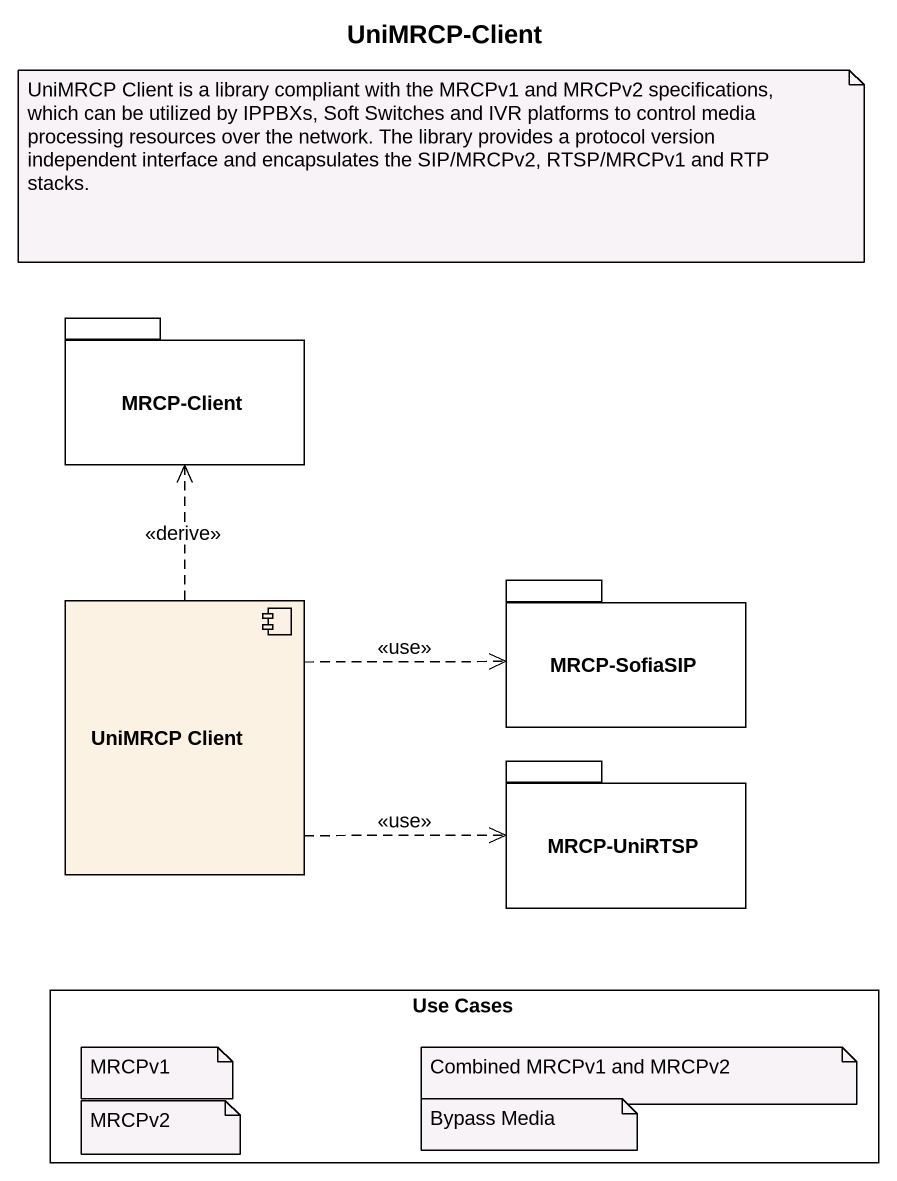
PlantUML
@startuml
title UniMRCP-Client
package "MRCP-Client" as MRCP_Client {
}
component "UniMRCP Client" as UniMRCP_Client
package "MRCP-SofiaSIP" as MRCP_SofiaSIP {
}
package "MRCP-UniRTSP" as MRCP_UniRTSP {
}
rectangle "Use Cases" as Use_Cases
UniMRCP_Client .up.> MRCP_Client : <<derive>>
UniMRCP_Client .right.> MRCP_SofiaSIP : <<use>>
UniMRCP_Client .right.> MRCP_UniRTSP : <<use>>
note as N1
  UniMRCP Client is a library compliant with the MRCPv1 and MRCPv2 specifications, which can be utilized by IPPBXs, Soft Switches and IVR platforms to control media processing resources over the network. The library provides a protocol version independent interface and encapsulates the SIP/MRCPv2, RTSP/MRCPv1 and RTP stacks.
end note
note as N2
  MRCPv1
end note
note as N3
  Combined MRCPv1 and MRCPv2
end note
note as N4
  MRCPv2
end note
note as N5
  Bypass Media
end note
@enduml
